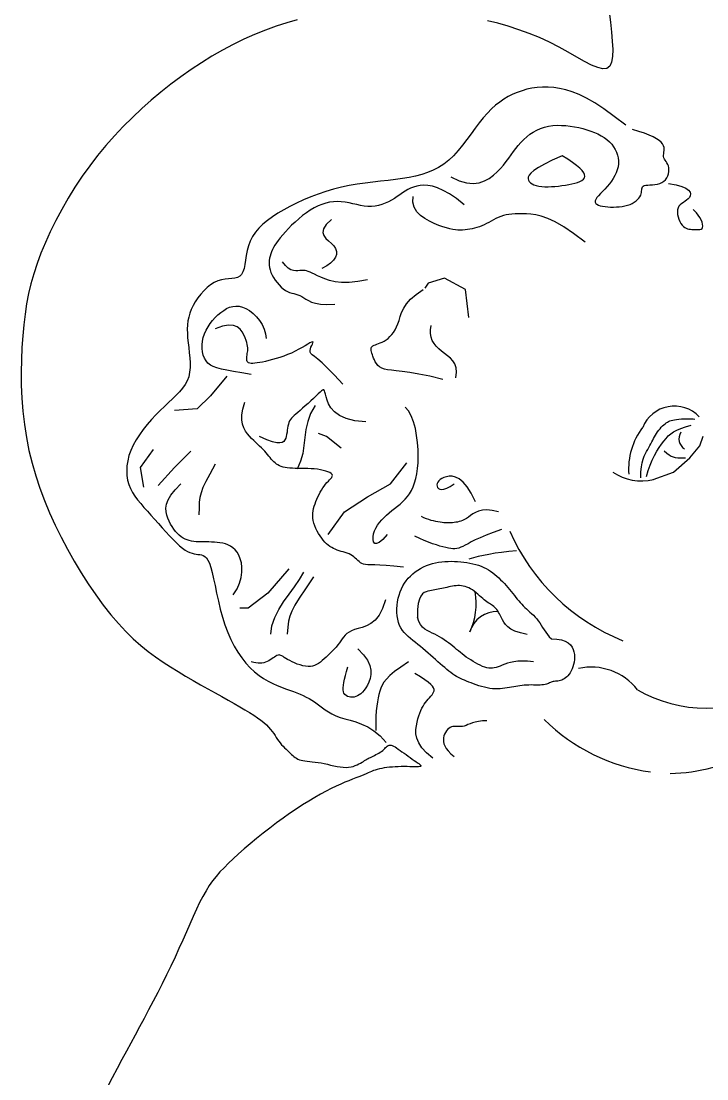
# Model space of a CAD drawing. Extents: x 356 to 4875, y 3048 to 6436.
# Drawn here: x 2259.5 to 2300.6, y 5353.5 to 5417 of the extents above; entities that cross this region are included whole.
import ezdxf

# ---------------------------------------------------------------- set-up
doc = ezdxf.new("R2010")
doc.units = 0
doc.header["$MEASUREMENT"] = 0
doc.layers.get('0').update_dxf_attribs({"linetype": 'CONTINUOUS'})
doc.layers.add('3', color=3, linetype='CONTINUOUS')
doc.layers.add('7', color=7, linetype='CONTINUOUS')

# ---------------------------------------------------------------- blocks, each defined once
blk = doc.blocks.new('雕像6')
at = {"layer": '3'}
for points in [[(4100.3, 13191.6), (4137.2, 13174), (4170.6, 13164.5), (4200.5, 13162), (4227.4, 13165.4), (4251.5, 13173.5), (4272.9, 13185.1), (4292, 13199.1), (4308.9, 13214.4), (4323.9, 13229.8), (4337.4, 13245.3), (4349.6, 13260.6), (4360.9, 13275.9), (4371.7, 13290.9), (4382.3, 13305.7), (4393, 13320.1), (4404.2, 13334.2), (4416.2, 13347.8), (4428.9, 13360.7), (4442.5, 13372.9), (4456.8, 13384.1), (4472, 13394.3), (4488, 13403.2), (4504.7, 13410.6), (4522.3, 13416.5), (4540.7, 13420.8), (4559.7, 13423.4), (4579.2, 13424.6), (4598.9, 13424.5), (4618.8, 13423.3), (4638.6, 13421), (4658.2, 13417.9), (4677.4, 13414.1), (4696, 13409.6), (4713.9, 13404.6), (4731.2, 13398.9), (4747.6, 13392.6), (4763.2, 13385.5), (4777.9, 13377.8), (4791.5, 13369.3), (4804.1, 13360), (4815.5, 13349.9), (4825.7, 13339.1), (4834.6, 13327.7), (4842.1, 13315.8), (4848.1, 13303.3), (4852.7, 13290.5), (4855.7, 13277.4), (4857, 13264.1), (4856.6, 13250.7), (4854.6, 13237.3), (4851.1, 13223.8), (4846.2, 13210.5), (4840.1, 13197.4), (4832.8, 13184.5), (4824.4, 13171.9), (4815.2, 13159.7), (4805.1, 13147.9), (4794.8, 13136.7), (4784.5, 13126), (4774.9, 13116), (4766.2, 13106.7), (4759.1, 13098.1), (4753.9, 13090.4), (4751.2, 13083.5), (4751.2, 13077.5), (4753.8, 13072.3), (4758.7, 13068), (4765.6, 13064.4), (4774.3, 13061.5), (4784.4, 13059.3), (4795.7, 13057.6), (4807.8, 13056.4), (4820.5, 13055.7), (4833.6, 13055.6), (4846.8, 13055.9), (4860.1, 13056.9), (4873.1, 13058.5), (4885.6, 13060.7), (4897.6, 13063.7), (4908.7, 13067.5), (4918.7, 13072), (4927.8, 13077.2), (4935.8, 13083), (4942.6, 13089.1), (4948.4, 13095.6), (4953.1, 13102.2), (4956.7, 13108.9), (4959.1, 13115.4), (4960.4, 13121.7), (4961, 13127.7), (4961.3, 13133.3), (4961.7, 13138.5), (4962.6, 13143), (4964.5, 13146.9), (4967.7, 13150), (4972.6, 13152.3), (4979.7, 13153.7), (4988.4, 13154.6), (4998.5, 13155.2), (5009.4, 13155.8), (5020.7, 13156.9), (5032, 13158.7), (5042.8, 13161.5), (5052.6, 13165.8), (5061.1, 13171.7), (5068.3, 13179), (5074.1, 13187.3), (5078.6, 13196.4), (5081.7, 13205.9), (5083.6, 13215.4), (5084.1, 13224.7), (5083.4, 13233.4), (5081.4, 13241.3), (5078.5, 13248.4), (5075, 13254.9), (5071.2, 13260.9), (5067.5, 13266.7), (5064.2, 13272.3), (5061.5, 13277.9), (5060, 13283.8), (5059.7, 13290), (5060.3, 13296.4), (5061.3, 13303.2), (5062.2, 13310.2), (5062.6, 13317.5), (5062, 13324.9), (5059.8, 13332.6), (5055.7, 13340.3), (5049.1, 13348.2), (5039.9, 13356.2), (5027.9, 13364.3), (5012.9, 13372.4), (4994.7, 13380.7), (4973.2, 13388.9), (4948.3, 13397.2), (4919.7, 13405.5)], [(4602.3, 13287.5), (4557.5, 13266.9), (4522, 13249), (4494.9, 13233.7), (4475.1, 13220.6), (4461.6, 13209.3), (4453.3, 13199.6), (4449.3, 13191.1), (4448.5, 13183.6), (4450.1, 13176.8), (4453.6, 13170.6), (4459.1, 13165.1), (4466.4, 13160.3), (4475.2, 13156.3), (4485.5, 13152.9), (4497.2, 13150.4), (4510, 13148.6), (4523.9, 13147.6), (4538.6, 13147.3), (4553.9, 13147.8), (4569.6, 13148.8), (4585.4, 13150.3), (4601.2, 13152.2), (4616.8, 13154.6), (4631.8, 13157.2), (4646.2, 13160.1), (4659.6, 13163.3), (4671.8, 13166.9), (4682.4, 13171), (4691.3, 13175.7), (4698.1, 13181.1), (4702.6, 13187.1), (4704.4, 13194.1), (4703.4, 13201.9), (4699.4, 13210.7), (4692.1, 13220.6), (4681.5, 13231.6), (4667.4, 13243.7), (4649.6, 13257), (4627.9, 13271.6), (4602.3, 13287.5)], [(4159.4, 13066.2), (4125.1, 13093.5), (4094, 13114.8), (4065.9, 13130.8), (4040.5, 13142.1), (4017.6, 13149.3), (3996.9, 13153.1), (3978.2, 13154.1), (3961.3, 13152.9), (3945.9, 13150.1), (3931.7, 13145.9), (3918.4, 13140.6), (3905.9, 13134.2), (3893.9, 13127.1), (3882.1, 13119.5), (3870.2, 13111.4), (3858, 13103.1), (3845.2, 13094.9), (3831.9, 13086.9), (3818.1, 13079.3), (3803.8, 13072.5), (3789.1, 13066.7), (3773.9, 13062.2), (3758.3, 13059), (3742.3, 13057.6), (3726, 13058.1), (3709.4, 13060.1), (3692.5, 13063.1), (3675.4, 13066.9), (3658.1, 13070.8), (3640.8, 13074.6), (3623.3, 13077.7), (3605.7, 13079.8), (3588.2, 13080.4), (3570.7, 13079.5), (3553.2, 13077.1), (3535.6, 13073.2), (3518.1, 13067.7), (3500.6, 13060.6), (3483, 13051.9), (3465.5, 13041.7), (3448, 13029.9), (3430.7, 13016.8), (3413.7, 13002.7), (3397.4, 12988), (3381.7, 12973.1), (3367, 12958.2), (3353.5, 12943.7), (3341.2, 12929.8), (3330.4, 12916.9), (3321, 12905), (3312.9, 12893.7), (3305.9, 12883.1), (3299.9, 12873), (3294.9, 12863.1), (3290.6, 12853.4), (3287.1, 12843.8), (3284.2, 12834), (3281.9, 12824.2), (3280.5, 12814.1), (3279.9, 12803.8), (3280.3, 12793.3), (3281.7, 12782.6), (3284.4, 12771.6), (3288.3, 12760.2), (3293.6, 12748.6), (3300.1, 12736.8), (3307.5, 12725.3), (3315.9, 12714.1), (3324.8, 12703.7), (3334.2, 12694.2), (3343.8, 12685.9), (3353.5, 12679.1), (3363.2, 12673.9), (3372.7, 12670), (3382.1, 12667.1), (3391.4, 12664.6), (3400.5, 12662.3), (3409.6, 12659.7), (3418.5, 12656.4), (3427.4, 12652), (3436.2, 12646.3), (3445.9, 12639.7), (3457.5, 12632.9), (3471.8, 12626.4), (3489.9, 12620.9), (3512.6, 12617), (3541.1, 12615.3), (3576.2, 12616.4)], [(5082.1, 13162.1), (5116.4, 13155.9), (5142.3, 13148.7), (5160.7, 13140.7), (5172.8, 13132.2), (5179.4, 13123.5), (5181.5, 13114.9), (5180.2, 13106.8), (5176.3, 13099.4), (5170.7, 13093), (5164, 13087.3), (5156.7, 13082), (5149.1, 13076.8), (5141.7, 13071.5), (5135, 13065.7), (5129.3, 13059.2), (5125.2, 13051.5), (5122.9, 13042.6), (5122.4, 13032.7), (5123.4, 13022.1), (5125.7, 13011.4), (5129.1, 13000.8), (5133.3, 12990.8), (5138.3, 12981.8), (5143.7, 12974.1), (5149.3, 12968), (5155.2, 12963.4), (5161.3, 12960.1), (5167.6, 12957.8), (5174.2, 12956.3), (5181, 12955.4), (5188.1, 12954.8), (5195.3, 12954.4), (5202.8, 12953.9), (5210.2, 12953.6), (5217.2, 12953.7), (5223.6, 12954.5), (5229.1, 12956.2), (5233.4, 12959.2), (5236.2, 12963.6), (5237.2, 12969.8), (5236.2, 12977.8), (5233.3, 12987.3), (5229, 12997.8), (5223.3, 13008.6), (5216.6, 13019.1), (5209.1, 13029), (5201.1, 13037.5), (5192.9, 13044.1)], [(4705.7, 12896.6), (4654, 12935.9), (4609.1, 12966), (4570.4, 12988.3), (4536.9, 13003.9), (4508.1, 13014), (4483, 13020), (4460.9, 13023.1), (4441.1, 13024.5), (4422.9, 13025.1), (4406.1, 13025.3), (4390.5, 13025), (4375.9, 13024), (4362.3, 13022.4), (4349.4, 13020.1), (4337.2, 13017.1), (4325.5, 13013.4), (4314.1, 13008.9), (4303, 13003.7), (4292.2, 12998.2), (4281.5, 12992.3), (4270.9, 12986.5), (4260.4, 12980.7), (4249.9, 12975.3), (4239.4, 12970.4), (4228.7, 12966.1), (4217.9, 12962.5), (4207.1, 12959.5), (4196.3, 12957), (4185.5, 12955.1), (4174.7, 12953.6), (4163.9, 12952.6), (4153.2, 12951.9), (4142.6, 12951.7), (4131.8, 12951.9), (4120.5, 12952.8), (4108.4, 12954.6), (4095.2, 12957.3), (4080.5, 12961.1), (4064.1, 12966.2), (4045.6, 12972.8), (4025, 12981.1), (4003.5, 12991.1), (3982.3, 13003.3), (3962.9, 13017.7), (3946.7, 13034.7), (3934.9, 13054.4), (3929.1, 13077.2), (3930.6, 13103.1)], [(3561.5, 12999.9), (3537.6, 12977), (3525.3, 12957.6), (3522.5, 12941.1), (3526.9, 12926.8), (3536.3, 12914.2), (3548.5, 12902.7), (3561.3, 12891.5), (3572.5, 12880), (3580.3, 12867.9), (3584.1, 12855.1), (3583.9, 12842), (3579.4, 12828.7), (3570.7, 12815.4), (3557.5, 12802.5), (3539.7, 12790.2), (3517.2, 12778.6)], [(3723.9, 12727), (3679.7, 12718.6), (3640.9, 12714.9), (3607.2, 12715), (3578, 12718.3), (3552.9, 12723.7), (3531.6, 12730.7), (3513.4, 12738.2), (3498.1, 12745.5), (3485.1, 12751.9), (3474.2, 12757.2), (3464.7, 12761.6), (3456.5, 12765), (3449, 12767.5), (3442, 12769.1), (3434.9, 12769.7), (3427.4, 12769.4), (3419.1, 12768.4), (3410.1, 12767.4), (3400.3, 12767.3), (3389.7, 12768.7), (3378.3, 12772.7), (3366.3, 12780.1), (3353.5, 12791.6), (3340, 12808.1)], [(4181.6, 12557.2), (4166.8, 12682.5), (4070.9, 12734.1), (3997, 12712), (3982.3, 12689.9)], [(4063.5, 12276.9), (4004.8, 12291.2), (3955.6, 12301.5), (3914.6, 12308.6), (3881.1, 12313.2), (3853.9, 12316.2), (3832, 12318.4), (3814.4, 12320.6), (3800.2, 12323.6), (3788.4, 12328.1), (3778.6, 12333.9), (3770.6, 12340.7), (3764.2, 12348.4), (3759, 12356.5), (3754.9, 12364.9), (3751.4, 12373.3), (3748.5, 12381.4), (3745.9, 12388.9), (3743.6, 12395.9), (3741.8, 12402.3), (3740.7, 12408.1), (3740.3, 12413.4), (3740.7, 12418), (3742.2, 12422.1), (3744.8, 12425.6), (3748.7, 12428.6), (3753.6, 12431.2), (3759.6, 12433.6), (3766.4, 12436.1), (3773.8, 12438.8), (3781.8, 12441.9), (3790.3, 12445.6), (3799, 12450.2), (3807.8, 12455.8), (3816.5, 12462.5), (3825.2, 12470.3), (3833.5, 12479.3), (3841.4, 12489.6), (3848.7, 12501.1), (3855.3, 12514), (3861.1, 12528.3), (3866.1, 12543.9), (3871.3, 12560.9), (3878, 12579.1), (3887.3, 12598.2), (3900.4, 12618.3), (3918.6, 12639.1), (3943, 12660.6), (3974.9, 12682.5)], [(3199.7, 12299.3), (3156.4, 12306.8), (3119.9, 12313.1), (3089.5, 12318.5), (3064.6, 12323.7), (3044.3, 12328.9), (3027.9, 12334.8), (3014.8, 12341.8), (3004.1, 12350.3), (2995.3, 12360.7), (2988.2, 12372.9), (2982.9, 12386.5), (2979.4, 12401.2), (2977.6, 12416.9), (2977.6, 12433.2), (2979.5, 12449.8), (2983.2, 12466.5), (2988.7, 12482.9), (2995.9, 12499), (3004.4, 12514.6), (3014.3, 12529.4), (3025.1, 12543.5), (3036.8, 12556.7), (3049.2, 12568.7), (3061.9, 12579.5), (3075, 12588.9), (3088.3, 12596.7), (3101.9, 12602.7), (3115.8, 12606.6), (3130.2, 12608.3), (3144.9, 12607.4), (3160.1, 12603.9), (3175.7, 12597.4), (3191.8, 12587.8), (3207.8, 12575.4), (3223, 12560.5), (3236.9, 12543.5), (3248.8, 12524.8), (3258, 12504.6), (3264, 12483.4), (3266.2, 12461.5)], [(3613.1, 12255.1), (3575.1, 12296.6), (3543.9, 12328.4), (3518.7, 12351.9), (3499.1, 12368.7), (3484.5, 12380.4), (3474.3, 12388.6), (3467.9, 12394.8), (3464.9, 12400.7), (3464.5, 12407.4), (3466.1, 12414.9), (3469, 12422.6), (3472.3, 12430), (3475.5, 12436.6), (3477.8, 12441.9), (3478.4, 12445.5), (3476.6, 12446.8), (3471.8, 12445.5), (3464.3, 12441.9), (3454.4, 12436.4), (3442.4, 12429.4), (3428.7, 12421.5), (3413.6, 12413.1), (3397.4, 12404.6), (3380.6, 12396.4), (3363.4, 12389), (3346, 12382.3), (3328.7, 12376.3), (3311.7, 12371.1), (3295.1, 12366.4), (3279.2, 12362.4), (3264.2, 12358.8), (3250.2, 12355.8), (3237.4, 12353.3), (3226, 12351.3), (3215.8, 12349.9), (3206.8, 12349.2), (3199.1, 12349.3), (3192.7, 12350.1), (3187.6, 12351.9), (3183.7, 12354.6), (3181.1, 12358.3), (3179.6, 12362.9), (3178.9, 12368.2), (3179, 12374.1), (3179.6, 12380.4), (3180.5, 12386.9), (3181.5, 12393.5), (3182.5, 12400.1), (3183.3, 12406.5), (3183.7, 12412.9), (3183.7, 12419.5), (3183.1, 12426.7), (3181.7, 12434.6), (3179.5, 12443.5), (3176.3, 12453.6), (3172.1, 12465.2), (3166.5, 12478.3), (3159.1, 12491.8), (3149.1, 12504.3), (3135.8, 12514.5), (3118.7, 12521.1), (3097.1, 12522.8), (3070.1, 12518.1), (3037.3, 12505.8)], [(4122.5, 12284.3), (4125.4, 12309.5), (4123.6, 12330.2), (4117.8, 12347.3), (4108.9, 12361.5), (4097.7, 12373.5), (4084.9, 12384.1), (4071.4, 12394.1), (4057.9, 12404.1), (4045.3, 12414.9), (4033.9, 12426.7), (4024, 12439.4), (4016.2, 12453.2), (4010.7, 12468.1), (4007.9, 12484.2), (4008.1, 12501.6), (4011.8, 12520.3)], [(3089, 12291.9), (3015.2, 12203.4), (2956.1, 12144.4), (2852.8, 12137.1)], [(3716.5, 12085.2), (3666.8, 12090.7), (3627.6, 12101), (3597.4, 12114.8), (3575, 12131.2), (3559.1, 12148.9), (3548.4, 12166.9), (3541.4, 12183.9), (3536.9, 12198.9), (3533.7, 12210.9), (3531.3, 12219.9), (3529.2, 12226.1), (3527.1, 12229.5), (3524.5, 12230.4), (3521, 12228.9), (3516.2, 12225.1), (3509.8, 12219.2), (3501.5, 12211.3), (3491.5, 12202), (3480.2, 12191.5), (3468.2, 12180.3), (3455.7, 12168.8), (3443.2, 12157.5), (3431.2, 12146.6), (3420, 12136.8), (3410, 12128.2), (3401.2, 12120.8), (3393.6, 12114.1), (3387, 12107.9), (3381.3, 12102), (3376.6, 12096), (3372.7, 12089.7), (3369.6, 12082.7), (3367.1, 12074.9), (3365.2, 12066.4), (3363.6, 12057.4), (3362.2, 12048), (3360.8, 12038.5), (3359.2, 12029.1), (3357.3, 12020), (3354.8, 12011.4), (3351.6, 12003.6), (3346.7, 11997), (3339.5, 11992.4), (3329, 11990.2), (3314.3, 11991.2), (3294.6, 11995.9), (3269, 12004.9), (3236.7, 12018.8)], [(3886.3, 11429.1), (3843.4, 11433.7), (3808.2, 11436.6), (3779.7, 11438.3), (3757.1, 11439.1), (3739.4, 11439.6), (3725.6, 11440), (3714.8, 11440.9), (3706, 11442.7), (3698.4, 11445.6), (3691.7, 11449.5), (3685.6, 11454.2), (3679.9, 11459.4), (3674.4, 11464.9), (3668.7, 11470.5), (3662.7, 11475.9), (3656.2, 11480.8), (3648.9, 11485.1), (3640.9, 11488.8), (3632.4, 11492.1), (3623.6, 11495.1), (3614.5, 11497.9), (3605.3, 11500.6), (3596.2, 11503.5), (3587.3, 11506.6), (3578.7, 11510), (3570.4, 11513.8), (3562.3, 11518.2), (3554.5, 11523.2), (3546.9, 11528.8), (3539.4, 11535.3), (3531.9, 11542.6), (3524.5, 11550.8), (3517.2, 11560.1), (3510, 11570.2), (3503.1, 11581), (3496.7, 11592.3), (3490.9, 11604), (3486, 11615.8), (3481.9, 11627.7), (3479, 11639.3), (3477.3, 11650.7), (3476.8, 11661.8), (3477.3, 11672.6), (3478.7, 11683.3), (3480.9, 11693.8), (3483.9, 11704.3), (3487.4, 11714.8), (3491.3, 11725.4), (3495.6, 11736), (3500.3, 11746.6), (3505.3, 11757.2), (3510.5, 11767.5), (3516.1, 11777.4), (3521.9, 11786.9), (3528, 11795.8), (3534.4, 11804), (3540.9, 11811.5), (3547.3, 11818.2), (3553.2, 11824.3), (3558.4, 11829.8), (3562.3, 11834.9), (3564.8, 11839.6), (3565.5, 11844), (3563.9, 11848.3), (3559.9, 11852.3), (3553.7, 11856.3), (3545.4, 11859.9), (3535.5, 11863.3), (3524.1, 11866.4), (3511.5, 11869), (3498, 11871.2), (3483.9, 11872.8), (3469.5, 11874), (3454.9, 11874.6), (3440.2, 11875), (3425.8, 11875.2), (3411.7, 11875.3), (3398.1, 11875.4), (3385.2, 11875.8), (3373.2, 11876.5), (3362.2, 11877.7), (3352.1, 11879.3), (3342.9, 11881.4), (3334.5, 11884.1), (3326.7, 11887.2), (3319.6, 11890.9), (3313, 11895.1), (3306.8, 11899.9), (3300.9, 11905.2), (3295.3, 11911.1), (3289.8, 11917.4), (3284.3, 11924), (3278.7, 11930.9), (3272.9, 11938.1), (3266.7, 11945.4), (3260, 11952.7), (3252.8, 11960.1), (3245.1, 11967.6), (3237, 11975.3), (3228.4, 11983.3), (3219.6, 11991.7), (3210.4, 12000.6), (3201.2, 12010.1), (3191.7, 12020.3), (3182.4, 12031.4), (3173.6, 12043.8), (3166.1, 12058), (3160.4, 12074.6), (3157.4, 12093.9), (3157.6, 12116.6), (3161.6, 12143.1), (3170.2, 12174)], [(3487.7, 12158.9), (3467.2, 12123), (3454.2, 12087), (3446.4, 12051.1), (3441.5, 12015.1), (3437.4, 11979.2), (3431.6, 11943.2), (3422.1, 11907.3), (3406.5, 11871.3)], [(3812.4, 11576.6), (3792.5, 11554.1), (3776.7, 11540.9), (3764.8, 11535.6), (3756.4, 11536.9), (3751.2, 11543.4), (3748.8, 11553.6), (3749.1, 11566.1), (3751.5, 11579.7), (3755.9, 11593.1), (3762, 11606.1), (3769.5, 11618.7), (3778.4, 11630.8), (3788.3, 11642.5), (3799, 11653.8), (3810.4, 11664.6), (3822.3, 11675), (3834.4, 11684.9), (3846.5, 11694.6), (3858.7, 11704.3), (3870.6, 11714.3), (3882.1, 11724.7), (3893.2, 11735.8), (3903.7, 11747.8), (3913.3, 11761), (3922.1, 11775.5), (3929.9, 11791.6), (3936.6, 11809.4), (3942.2, 11829), (3946.7, 11850.6), (3950, 11874.3), (3952, 11900.3), (3952.7, 11928.8), (3952, 11959.6), (3949.7, 11991.9), (3945.7, 12024.5), (3939.8, 12056.2), (3931.8, 12086), (3921.5, 12112.6), (3908.9, 12134.9), (3893.6, 12151.8)], [(4957.8, 11832), (4957.8, 11859.2), (4959.6, 11882), (4962.9, 11901.2), (4967.2, 11917.2), (4972.3, 11930.7), (4977.8, 11942.1), (4983.4, 11952.1), (4988.9, 11961.3), (4993.9, 11970), (4998.4, 11978.5), (5002.6, 11986.7), (5006.7, 11994.8), (5010.7, 12002.6), (5014.7, 12010.3), (5018.8, 12018), (5023.3, 12025.5), (5028.1, 12033), (5033.2, 12040.3), (5038.5, 12047.5), (5044, 12054.3), (5049.6, 12060.8), (5055.2, 12066.8), (5060.8, 12072.2), (5066.3, 12077), (5071.6, 12081.1), (5076.9, 12084.6), (5082.3, 12087.5), (5088.2, 12089.9), (5094.5, 12091.9), (5101.6, 12093.5), (5109.6, 12095), (5118.7, 12096.3), (5128.9, 12097.4), (5140, 12098.5), (5151.5, 12099.2), (5163, 12099.7), (5174.2, 12099.8), (5184.5, 12099.5), (5193.5, 12098.6), (5201, 12097.1)], [(4982.3, 11839.4), (4990.2, 11866), (4999.1, 11890.6), (5008.7, 11913.2), (5018.9, 11933.9), (5029.4, 11952.8), (5040, 11969.9), (5050.6, 11985.2), (5060.9, 11998.9), (5070.9, 12011), (5081.2, 12021.8), (5092.2, 12031.4), (5104.8, 12040), (5119.6, 12048), (5137.3, 12055.5), (5158.4, 12062.8), (5183.8, 12070.1)], [(3605.8, 11967.2), (3539.4, 12018.8), (3502.4, 12033.6)], [(5013.6, 11824.9), (5105.2, 11859), (5178.8, 11922.8), (5223.1, 11976.8), (5237.8, 12021)], [(2756.8, 11960.1), (2697.8, 11879), (2712.5, 11790.5)], [(2926.6, 11952.7), (2852.8, 11879), (2779, 11797.9)], [(5062.4, 11954.6), (5075, 11944.1), (5085.2, 11936.3), (5094.1, 11930.6), (5102.9, 11926.8), (5112.6, 11924.5), (5124.5, 11923.3), (5139.7, 11922.9), (5159.2, 11922.8)], [(3037.3, 11893.7), (3013, 11849.7), (2994.7, 11815.5), (2981.5, 11788.4), (2972.7, 11765.6), (2967.4, 11744.6), (2964.7, 11722.6), (2963.7, 11697), (2963.5, 11665.1)], [(3546.7, 11576.6), (3620.5, 11679.9), (3723.8, 11746.3), (3827.2, 11805.2), (3901, 11901.1)], [(3118.5, 11303.8), (3135.2, 11331.1), (3146.9, 11357.4), (3154.2, 11382.6), (3157.6, 11406.4), (3157.6, 11428.6), (3154.9, 11449), (3149.8, 11467.3), (3143.1, 11483.2), (3135.2, 11496.7), (3126.2, 11508), (3116.4, 11517.1), (3105.8, 11524.4), (3094.5, 11530.1), (3082.8, 11534.4), (3070.6, 11537.5), (3058.2, 11539.8), (3045.7, 11541.3), (3033.2, 11542.2), (3020.7, 11542.8), (3008.3, 11543), (2996, 11543), (2984, 11543.1), (2972.3, 11543.1), (2961, 11543.5), (2950.2, 11544.1), (2939.8, 11545.2), (2929.7, 11546.8), (2920, 11549.1), (2910.5, 11552.2), (2901.4, 11556.1), (2892.4, 11560.9), (2883.5, 11566.8), (2874.8, 11573.8), (2866.3, 11581.9), (2858.1, 11591.1), (2850.2, 11601.2), (2842.7, 11612.3), (2835.6, 11624.2), (2829.1, 11636.9), (2823.3, 11650.4), (2818.2, 11664.6), (2814.8, 11679.8), (2814, 11696.1), (2816.8, 11714), (2824, 11733.6), (2836.7, 11755.1), (2855.9, 11778.9), (2882.3, 11805.2)], [(4211.1, 11723.8), (4191.9, 11762.9), (4173.3, 11792.5), (4155.2, 11813.8), (4138, 11827.9), (4121.7, 11836.2), (4106.5, 11839.7), (4092.6, 11839.8), (4080.1, 11837.5), (4069.1, 11834), (4059.7, 11829.6), (4051.9, 11824.5), (4045.7, 11818.8), (4041.2, 11812.8), (4038.3, 11806.6), (4037.1, 11800.4), (4037.6, 11794.5), (4039.9, 11789), (4044, 11784.5), (4050.2, 11781.3), (4058.4, 11780.1), (4068.9, 11781.4), (4081.8, 11785.6), (4097.1, 11793.3), (4115.1, 11805)], [(4314.4, 11679.9), (4286.3, 11685.9), (4262.5, 11687.8), (4242.4, 11686.4), (4225.5, 11682.3), (4211.3, 11676.5), (4199.2, 11669.5), (4188.6, 11662.2), (4179.1, 11655.3), (4170.1, 11649.4), (4161.5, 11644.5), (4153.2, 11640.6), (4145.2, 11637.5), (4137.5, 11635), (4129.9, 11633.2), (4122.5, 11631.8), (4115.1, 11630.7), (4107.7, 11629.9), (4100.3, 11629.4), (4092.7, 11629.1), (4084.9, 11629), (4077, 11629.3), (4068.7, 11629.9), (4060.1, 11630.7), (4051.1, 11631.9), (4041.7, 11633.5), (4031.8, 11635.5), (4021.6, 11637.8), (4011.1, 11640.7), (4000.4, 11644.1), (3989.5, 11648), (3978.5, 11652.6), (3967.5, 11657.8)], [(4329.2, 11598.8), (4291, 11585.5), (4259, 11573.2), (4232.4, 11562), (4210.4, 11552), (4192.4, 11543), (4177.6, 11535.2), (4165.2, 11528.6), (4154.5, 11523.2), (4144.7, 11518.9), (4135.6, 11515.8), (4126.8, 11513.8), (4118.1, 11512.8), (4109.1, 11512.7), (4099.5, 11513.6), (4089.1, 11515.2), (4077.6, 11517.6), (4064.6, 11520.8), (4050.3, 11524.7), (4034.6, 11529.4), (4017.7, 11535.2), (3999.5, 11541.9), (3980.1, 11549.8), (3959.5, 11558.9), (3937.9, 11569.3)], [(4395.6, 11502.9), (4361, 11499.8), (4328.9, 11496.1), (4299.3, 11491.9), (4272, 11487.2), (4246.7, 11482.2), (4223.3, 11477), (4201.6, 11471.5), (4181.5, 11466)], [(3369.5, 11421.8), (3273.5, 11311.2), (3185, 11244.8), (3148.1, 11244.8)], [(4553.7, 11105.9), (4578.9, 11104.6), (4599.7, 11100.9), (4616.5, 11095.1), (4629.6, 11087.6), (4639.7, 11078.6), (4647, 11068.5), (4652.2, 11057.6), (4655.5, 11046.2), (4657.3, 11034.7), (4658, 11023.1), (4657.5, 11011.6), (4656.1, 11000.4), (4653.7, 10989.6), (4650.7, 10979.3), (4647, 10969.6), (4642.9, 10960.7), (4638.3, 10952.7), (4633.5, 10945.5), (4628.3, 10939.2), (4623, 10933.7), (4617.4, 10929), (4611.8, 10925.1), (4606, 10921.9), (4600.2, 10919.4), (4594.4, 10917.5), (4588.6, 10916.2), (4583, 10915.2), (4577.4, 10914.5), (4572.1, 10914), (4566.9, 10913.4), (4562.1, 10912.7), (4557.6, 10911.6), (4553.3, 10910.2), (4549.3, 10908.5), (4545.3, 10906.6), (4541.1, 10904.6), (4536.5, 10902.6), (4531.4, 10900.8), (4525.5, 10899.3), (4518.8, 10898.1), (4511, 10897.3), (4502.3, 10897), (4492.9, 10896.9), (4482.9, 10896.9), (4472.6, 10897.1), (4462.1, 10897.2), (4451.6, 10897.1), (4441.2, 10896.8), (4431.2, 10896.1), (4421.5, 10895.2), (4412, 10893.9), (4402.5, 10892.5), (4393.2, 10890.9), (4383.7, 10889.3), (4374.1, 10887.5), (4364.3, 10885.8), (4354.3, 10884.2), (4343.9, 10882.7), (4333.2, 10881.4), (4322.3, 10880.5), (4311, 10880), (4299.6, 10880), (4287.8, 10880.6), (4275.8, 10881.9), (4263.6, 10884), (4251.2, 10886.7), (4238.9, 10890), (4226.6, 10893.7), (4214.6, 10897.7), (4202.8, 10901.9), (4191.6, 10906.2), (4180.8, 10910.3), (4170.7, 10914.4), (4161.2, 10918.4), (4152.1, 10922.3), (4143.3, 10926.5), (4134.7, 10930.9), (4126.2, 10935.6), (4117.7, 10940.8), (4109.1, 10946.5), (4100.2, 10952.9), (4091.2, 10959.9), (4081.8, 10967.4), (4072.2, 10975.5), (4062.3, 10984), (4052.1, 10992.9), (4041.7, 11002.1), (4030.9, 11011.7), (4019.9, 11021.5), (4008.6, 11031.4), (3997.1, 11041.5), (3985.6, 11051.5), (3974, 11061.4), (3962.5, 11071.2), (3951, 11080.6), (3939.8, 11089.8), (3928.8, 11098.6), (3918.1, 11107.2), (3908, 11115.8), (3898.4, 11124.6), (3889.6, 11133.9), (3881.6, 11143.8), (3874.6, 11154.7), (3868.7, 11166.6), (3864, 11179.8), (3860.4, 11194.1), (3858, 11209.3), (3856.8, 11225), (3856.6, 11241), (3857.4, 11257.1), (3859.3, 11273.1), (3862.2, 11288.6), (3866.1, 11303.5), (3870.9, 11317.8), (3876.7, 11331.4), (3883.2, 11344.3), (3890.7, 11356.6), (3899, 11368.2), (3908, 11379.1), (3917.8, 11389.3), (3928.4, 11398.9), (3939.5, 11407.8), (3951.3, 11416), (3963.6, 11423.5), (3976.4, 11430.2), (3989.5, 11436.1), (4003, 11441.2), (4016.7, 11445.5), (4030.6, 11449), (4044.6, 11451.6), (4058.8, 11453.6), (4073.1, 11454.9), (4087.4, 11455.5), (4101.7, 11455.7), (4116.1, 11455.3), (4130.4, 11454.5), (4144.7, 11453.4), (4158.8, 11451.8), (4172.7, 11449.9), (4186.4, 11447.5), (4199.7, 11444.7), (4212.7, 11441.4), (4225.1, 11437.6), (4237, 11433.2), (4248.4, 11428.4), (4259.2, 11423), (4269.5, 11417.1), (4279.4, 11410.7), (4288.9, 11403.9), (4298.1, 11396.6), (4307.1, 11389), (4315.9, 11380.9), (4324.5, 11372.5), (4333.1, 11363.9), (4341.4, 11355), (4349.6, 11345.9), (4357.5, 11336.8), (4365.2, 11327.7), (4372.7, 11318.8), (4379.9, 11309.9), (4386.7, 11301.3), (4393.4, 11293), (4399.9, 11284.8), (4406.4, 11276.9), (4412.9, 11269.2), (4419.6, 11261.7), (4426.4, 11254.4), (4433.5, 11247.3), (4440.9, 11240.4), (4448.6, 11233.5), (4456.5, 11226.5), (4464.4, 11219.4), (4472.2, 11212), (4480, 11204.2), (4487.4, 11195.9), (4494.6, 11187), (4501.3, 11177.3), (4507.7, 11167.1), (4514.2, 11156.5), (4520.8, 11145.8), (4527.9, 11135.2), (4535.6, 11124.9), (4544.1, 11115.1), (4553.7, 11105.9)], [(3288.3, 11126.8), (3292.8, 11164.8), (3305.2, 11201.7), (3323.3, 11237.5), (3345.5, 11272.4), (3369.8, 11306.7), (3394.2, 11340.4), (3416.9, 11373.8), (3436, 11407)], [(3480.2, 11384.9), (3443.7, 11331.2), (3416.1, 11289.6), (3396.2, 11257.2), (3382.4, 11231), (3373.6, 11207.8), (3368.1, 11184.8), (3364.8, 11158.8), (3362.1, 11126.8)], [(4445.1, 11125.3), (4413.9, 11132), (4389.3, 11140.1), (4370.5, 11149.4), (4356.4, 11159.4), (4346.2, 11170), (4338.8, 11180.6), (4333.3, 11191), (4328.8, 11200.8), (4324.4, 11209.8), (4320.1, 11218), (4315.7, 11225.3), (4311.3, 11231.9), (4306.8, 11237.8), (4302.4, 11243), (4297.8, 11247.7), (4293.3, 11251.8), (4288.6, 11255.5), (4283.9, 11258.8), (4279, 11262), (4273.9, 11265.2), (4268.5, 11268.6), (4262.9, 11272.3), (4256.9, 11276.6), (4250.6, 11281.5), (4243.9, 11287.2), (4236.7, 11293.6), (4229.3, 11300.3), (4221.6, 11307.2), (4213.7, 11314), (4205.6, 11320.6), (4197.5, 11326.6), (4189.2, 11331.9), (4181, 11336.2), (4172.7, 11339.7), (4164.5, 11342.4), (4156.3, 11344.2), (4148, 11345.4), (4139.8, 11346), (4131.5, 11345.9), (4123.3, 11345.4), (4115.1, 11344.5), (4106.9, 11343.2), (4098.7, 11341.7), (4090.5, 11340), (4082.4, 11338.1), (4074.4, 11336.2), (4066.5, 11334.3), (4058.7, 11332.5), (4051, 11330.9), (4043.4, 11329.4), (4035.8, 11328), (4028.1, 11326.6), (4020.4, 11325.2), (4012.6, 11323.7), (4004.6, 11322.1), (3996.3, 11320.3), (3987.9, 11318), (3979.5, 11314.4), (3971.5, 11308.4), (3964.2, 11298.8), (3958, 11284.5), (3953.1, 11264.5), (3950, 11237.6), (3948.8, 11202.8)], [(3805, 11281.7), (3792.2, 11242.5), (3776.4, 11212.7), (3758.4, 11190.6), (3739.2, 11175), (3719.4, 11164.2), (3699.9, 11157), (3681.7, 11151.7), (3665.4, 11147.1), (3651.8, 11141.8), (3640.5, 11135.8), (3631.1, 11129), (3623.2, 11121.6), (3616.3, 11113.7), (3610, 11105.3), (3603.7, 11096.6), (3597.1, 11087.5), (3589.8, 11078.1), (3581.9, 11068.7), (3573.4, 11059.2), (3564.5, 11049.8), (3555.4, 11040.6), (3546.3, 11031.6), (3537.1, 11023.1), (3528.2, 11015), (3519.6, 11007.4), (3511.2, 11000.6), (3502.8, 10994.6), (3494.2, 10989.4), (3485.4, 10985.4), (3476.1, 10982.5), (3466.3, 10980.8), (3455.6, 10980.5), (3444.2, 10981.7), (3432.1, 10984.1), (3419.6, 10987.6), (3407.2, 10991.9), (3395, 10996.8), (3383.5, 11002), (3372.8, 11007.3), (3363.4, 11012.5), (3355.3, 11017.4), (3348.5, 11021.8), (3342.7, 11025.6), (3337.7, 11028.8), (3333.2, 11031.1), (3328.9, 11032.5), (3324.7, 11032.9), (3320.3, 11032.2), (3315.5, 11030.2), (3310.2, 11027.2), (3304.5, 11023.5), (3298.5, 11019.3), (3292.1, 11014.8), (3285.4, 11010.4), (3278.4, 11006.2), (3271.1, 11002.7), (3263.6, 10999.8), (3255.8, 10997.8), (3247.6, 10996.5), (3239.1, 10996.1), (3230.1, 10996.3), (3220.6, 10997.3), (3210.5, 10999), (3199.7, 11001.4)], [(4472.3, 11001.4), (4446.2, 11004.5), (4423.2, 11005.5), (4402.8, 11004.7), (4384.9, 11002.4), (4369.2, 10999.1), (4355.3, 10995.1), (4343, 10990.8), (4332, 10986.5), (4322.1, 10982.6), (4313, 10979.3), (4304.4, 10976.5), (4296.2, 10974.4), (4288.2, 10973.1), (4280.1, 10972.7), (4271.8, 10973.3), (4262.9, 10974.9), (4253.3, 10977.6), (4243.2, 10981.4), (4232.7, 10986), (4221.9, 10991.3), (4211.1, 10997.2), (4200.3, 11003.5), (4189.7, 11010.1), (4179.5, 11016.9), (4169.8, 11023.6), (4160.6, 11030.4), (4151.7, 11037.3), (4143, 11044.1), (4134.5, 11051.1), (4125.9, 11058.1), (4117.3, 11065.2), (4108.4, 11072.4), (4099.3, 11079.7), (4089.9, 11087), (4080.2, 11094.3), (4070.2, 11101.4), (4059.9, 11108.3), (4049.3, 11114.9), (4038.5, 11121), (4027.4, 11126.6), (4016, 11131.7), (4004.6, 11136.9), (3993.4, 11142.6), (3982.6, 11149.7), (3972.6, 11158.6), (3963.4, 11170), (3955.4, 11184.5), (3948.8, 11202.8)], [(3679.6, 11060.4), (3705.5, 11033.6), (3723.3, 11008.6), (3734.1, 10985.3), (3739, 10963.9), (3739.2, 10944.2), (3735.9, 10926.4), (3730.2, 10910.4), (3723.2, 10896.3), (3716.1, 10884.1), (3708.8, 10873.7), (3701.5, 10865), (3694.1, 10857.9), (3686.6, 10852.2), (3679, 10847.9), (3671.3, 10844.8), (3663.6, 10842.9), (3655.7, 10842), (3647.9, 10842.2), (3640.5, 10843.5), (3633.5, 10845.9), (3627.3, 10849.4), (3622, 10854), (3617.8, 10859.8), (3615, 10866.8), (3613.6, 10875.1), (3613.7, 10884.7), (3615.1, 10895.8), (3617.5, 10908.6), (3620.9, 10923.1), (3625.1, 10939.7), (3629.9, 10958.4), (3635.3, 10979.3)], [(3908.4, 11001.4), (3873.6, 10978.2), (3846.2, 10957.9), (3825, 10940), (3809.2, 10924), (3797.7, 10909.4), (3789.5, 10895.7), (3783.7, 10882.3), (3779.2, 10868.7), (3775.2, 10854.4), (3771.7, 10839), (3768.5, 10821.8), (3765.8, 10802.3), (3763.7, 10780.1), (3762.1, 10754.6), (3761.1, 10725.3), (3760.8, 10691.7)], [(4019.1, 10566.3), (3990.2, 10590.7), (3969.2, 10614), (3955, 10636.2), (3946.5, 10657.2), (3942.7, 10677.1), (3942.3, 10695.7), (3944.4, 10713.1), (3947.8, 10729.2), (3951.6, 10744), (3955.6, 10757.5), (3959.9, 10770), (3964.5, 10781.3), (3969.4, 10791.8), (3974.6, 10801.3), (3980.1, 10810.2), (3985.9, 10818.3), (3992, 10825.9), (3998.3, 10832.9), (4004.4, 10839.6), (4010.1, 10846), (4015.1, 10852.2), (4019.3, 10858.3), (4022.4, 10864.4), (4024, 10870.5), (4024.1, 10876.9), (4022, 10883.7), (4017.3, 10891.2), (4009.6, 10899.8), (3998.3, 10909.7), (3982.9, 10921.1), (3962.9, 10934.4), (3937.9, 10949.8)], [(4262.7, 10735.9), (4242.2, 10735.1), (4224.8, 10733), (4210, 10729.8), (4197.4, 10726), (4186.5, 10722), (4177.1, 10718.1), (4168.6, 10714.6), (4160.6, 10712), (4152.8, 10710.5), (4145.2, 10709.8), (4137.7, 10709.8), (4130.3, 10710.1), (4123.1, 10710.3), (4116.1, 10710.2), (4109.4, 10709.4), (4102.8, 10707.7), (4096.5, 10704.8), (4090.5, 10700.7), (4084.9, 10695.6), (4079.9, 10689.6), (4075.5, 10682.9), (4071.8, 10675.4), (4069, 10667.5), (4067.1, 10659.1), (4066.3, 10650.4), (4066.8, 10641.4), (4069, 10631.8), (4073.1, 10621.7), (4079.5, 10610.9), (4088.4, 10599.4), (4100.2, 10587), (4115.1, 10573.7)]]:
    blk.add_lwpolyline(points, dxfattribs=at)
for centre, radius, start, end in [((5108.5, 12002.4), 154.3, 43.4502, 157.8986), ((5210.7, 11872.9), 308.7, 142.5913, 184.4572), ((5183.9, 12009.4), 54.7, 147.9385, 237.1436), ((4959.7, 12045.2), 226.8, 235.3745, 283.7712), ((5231.5, 11974), 946.3, 203.8497, 247.8933), ((3913.8, 11265.5), 300.4, 334.6297, 9.931), ((4307.2, 11101.8), 127, 87.1878, 164.012), ((4732.8, 10712.8), 265.2, 37.9828, 102.3438), ((5251.9, 11407.8), 615.5, 239.755, 300.245), ((5115, 11342.3), 845.2, 225.3704, 262.2528), ((5064.6, 11352.5), 855.4, 271.6798, 297.4404)]:
    blk.add_arc(centre, radius, start, end, dxfattribs=at)
at = {"layer": '7'}
for points in [[(4815.1, 13937.1), (4820.2, 13889.8), (4825, 13845.1), (4828.5, 13804), (4830.2, 13767.2), (4829.3, 13735.8), (4825.1, 13710.5), (4817, 13692.2), (4804.1, 13681.8), (4786, 13679.7), (4762.9, 13685.1), (4735.4, 13696.7), (4703.8, 13713), (4668.5, 13732.8), (4630.1, 13754.7), (4589.1, 13777.5), (4545.7, 13799.8), (4500.6, 13820.6), (4454.1, 13839.5), (4406.8, 13856.6), (4359.1, 13871.9), (4311.6, 13885.4), (4264.7, 13897.1)], [(3407.3, 13901.1), (3359.7, 13887.7), (3311.5, 13872.3), (3263, 13854.7), (3214.4, 13835.2), (3165.9, 13813.6), (3117.6, 13789.9), (3069.6, 13764.3), (3022, 13736.8), (2974.9, 13707.5), (2928.2, 13676.6), (2882.2, 13644), (2836.8, 13610), (2792.1, 13574.7), (2748.1, 13538), (2705.1, 13500), (2663, 13460.6), (2622, 13419.9), (2582.1, 13377.7), (2543.5, 13334.1), (2506.3, 13289), (2470.5, 13242.4), (2436.2, 13194.3), (2403.6, 13145.1), (2372.9, 13095.1), (2344, 13044.7), (2317.3, 12994.3), (2292.7, 12944.3), (2270.4, 12895.1), (2250.6, 12847), (2233.3, 12800.3), (2218.4, 12754.7), (2205.6, 12709.5), (2194.9, 12664.4), (2186, 12618.8), (2178.7, 12572.1), (2172.8, 12523.9), (2168.1, 12473.6), (2164.5, 12420.9), (2162.2, 12366), (2161.3, 12309.4), (2161.9, 12251.5), (2164.4, 12192.7), (2168.9, 12133.4), (2175.6, 12074), (2184.6, 12015), (2196.2, 11956.7), (2210.3, 11899.1), (2226.7, 11842.1), (2245.4, 11785.7), (2266.3, 11729.9), (2289.4, 11674.4), (2314.4, 11619.4), (2341.3, 11564.7), (2370, 11510.3), (2400.2, 11456.7), (2431.7, 11404.1), (2464.3, 11353.3), (2497.6, 11304.4), (2531.5, 11258.1), (2565.6, 11214.7), (2599.7, 11174.8), (2633.6, 11138.5), (2667.3, 11105.7), (2700.8, 11076), (2734.3, 11048.8), (2767.9, 11023.8), (2801.4, 11000.6), (2835.1, 10978.8), (2869, 10957.8), (2903.1, 10937.5), (2937.2, 10917.8), (2970.8, 10898.6), (3003.9, 10880.1), (3035.9, 10862.3), (3066.6, 10845.3), (3095.8, 10829.1), (3123, 10813.8), (3148.1, 10799.3), (3171.1, 10785.7), (3192, 10772.8), (3210.9, 10760.6), (3227.8, 10749), (3242.9, 10737.8), (3256.3, 10727.1), (3267.9, 10716.7), (3277.9, 10706.6), (3286.5, 10696.7), (3294, 10687), (3300.6, 10677.7), (3306.7, 10668.6), (3312.3, 10659.8), (3317.9, 10651.3), (3323.7, 10643.1), (3329.8, 10635.3), (3336.2, 10627.7), (3342.9, 10620.5), (3349.6, 10613.6), (3356.4, 10607), (3363, 10600.7), (3369.4, 10594.7), (3375.6, 10589.1), (3381.3, 10583.7), (3386.8, 10578.7), (3392.2, 10574.1), (3397.7, 10569.9), (3403.5, 10566.1), (3409.7, 10562.8), (3416.5, 10559.9), (3424, 10557.5), (3432.5, 10555.6), (3441.9, 10554.1), (3452.2, 10552.9), (3463.2, 10551.7), (3475, 10550.5), (3487.5, 10549.1), (3500.6, 10547.4), (3514.3, 10545.1), (3528.4, 10542.3), (3543, 10539.1), (3557.7, 10535.7), (3572.3, 10532.4), (3586.8, 10529.5), (3600.8, 10527.1), (3614.3, 10525.4), (3627, 10524.8), (3638.8, 10525.4), (3649.7, 10527.1), (3659.8, 10529.7), (3669, 10532.9), (3677.5, 10536.6), (3685.4, 10540.5), (3692.6, 10544.6), (3699.2, 10548.5), (3705.3, 10552.2), (3711, 10555.5), (3716.4, 10558.7), (3721.6, 10561.7), (3726.8, 10564.6), (3732, 10567.5), (3737.4, 10570.4), (3743.2, 10573.3), (3749.3, 10576.3), (3755.7, 10579.4), (3762.2, 10582.7), (3768.8, 10586.1), (3775.3, 10589.7), (3781.5, 10593.4), (3787.4, 10597.3), (3792.8, 10601.4), (3797.6, 10605.7), (3801.9, 10610.1), (3805.8, 10614.2), (3809.6, 10618.1), (3813.3, 10621.4), (3817.1, 10623.9), (3821.1, 10625.6), (3825.5, 10626.2), (3830.4, 10625.6), (3835.9, 10623.9), (3841.8, 10621.1), (3848.3, 10617.4), (3855.4, 10612.9), (3862.9, 10607.7), (3871, 10602), (3879.6, 10595.8), (3888.7, 10589.3), (3898.2, 10582.7), (3907.7, 10576), (3917.1, 10569.3), (3926.2, 10562.9), (3934.8, 10556.8), (3942.6, 10551.2), (3949.5, 10546.2), (3955.3, 10542), (3959.8, 10538.4), (3962.9, 10535.4), (3964.5, 10533), (3964.5, 10531.2), (3962.9, 10529.8), (3959.4, 10528.8), (3954, 10528.2), (3946.7, 10527.9), (3937.7, 10527.9), (3927.2, 10528), (3915.6, 10528.2), (3903, 10528.4), (3889.8, 10528.5), (3876.3, 10528.5), (3862.7, 10528.2), (3849.3, 10527.6), (3836.2, 10526.8), (3823.4, 10525.6), (3811.1, 10524.1), (3799.3, 10522.4), (3788.2, 10520.5), (3777.7, 10518.3), (3768, 10515.8), (3759.1, 10513.2), (3750.7, 10510.3), (3742.6, 10507.2), (3734.6, 10503.9), (3726.3, 10500.2), (3717.4, 10496.3), (3707.7, 10492.2), (3696.9, 10487.7), (3684.8, 10482.8), (3671.3, 10477.6), (3656.4, 10471.7), (3640.1, 10465.1), (3622.4, 10457.7), (3603.2, 10449.3), (3582.6, 10439.8), (3560.5, 10429.1), (3536.9, 10417), (3512.1, 10403.6), (3486, 10388.8), (3458.9, 10372.8), (3430.8, 10355.4), (3402.1, 10336.9), (3372.7, 10317.1), (3342.9, 10296.2), (3312.7, 10274.1), (3282.6, 10251.2), (3252.7, 10227.7), (3223.5, 10203.9), (3195.1, 10180.2), (3167.9, 10156.9), (3142.3, 10134.2), (3118.5, 10112.5), (3096.6, 10092), (3076.7, 10072.2), (3058.3, 10052.7), (3041.2, 10033), (3025.2, 10012.6), (3010, 9991), (2995.3, 9967.8), (2980.9, 9942.4), (2966.5, 9914.5), (2952, 9884.3), (2937.2, 9851.9), (2922.1, 9817.7), (2906.5, 9781.9), (2890.3, 9744.7), (2873.4, 9706.5), (2855.7, 9667.6), (2837.1, 9628), (2817.7, 9588.2), (2797.7, 9548.2), (2777.3, 9508.3), (2756.8, 9468.7), (2736.1, 9429.5), (2715.7, 9390.9), (2695.6, 9353.3), (2675.9, 9316.5), (2656.4, 9280), (2636.6, 9243.2), (2616.2, 9205.2), (2594.9, 9165.2), (2572.1, 9122.7), (2547.6, 9076.8)], [(4889.2, 13425), (4837.4, 13465.2), (4791, 13498.4), (4749.6, 13525.5), (4712.2, 13547.1), (4678.3, 13563.8), (4647.3, 13576.4), (4618.4, 13585.4), (4590.9, 13591.6), (4564.4, 13595.6), (4538.7, 13597.5), (4513.7, 13597.5), (4489.5, 13595.7), (4466, 13592.3), (4443.2, 13587.3), (4421.2, 13581), (4399.8, 13573.4), (4379.2, 13564.6), (4359.1, 13554.5), (4339.5, 13543), (4320.4, 13529.9), (4301.6, 13515.1), (4283.1, 13498.5), (4264.7, 13479.9), (4246.5, 13459.1), (4228.2, 13436.2), (4209.8, 13411.6), (4191.2, 13386.1), (4172.2, 13360.3), (4152.8, 13334.8), (4132.8, 13310.3), (4112.1, 13287.5), (4090.7, 13267), (4068.3, 13249.2), (4044.9, 13234.2), (4020.6, 13221.6), (3995.1, 13211), (3968.5, 13202.3), (3940.7, 13195.1), (3911.7, 13189.2), (3881.3, 13184.3), (3849.6, 13180), (3816.8, 13176.1), (3782.9, 13172.4), (3748.3, 13168.5), (3713.2, 13164.1), (3677.6, 13159), (3641.9, 13152.8), (3606.2, 13145.4), (3570.8, 13136.4), (3535.7, 13126), (3501.3, 13114.3), (3467.8, 13101.6), (3435.2, 13087.9), (3403.9, 13073.5), (3374, 13058.6), (3345.7, 13043.2), (3319.3, 13027.6), (3294.8, 13011.6), (3272.3, 12995.2), (3252, 12978.2), (3234, 12960.5), (3218.4, 12942), (3205.3, 12922.6), (3194.8, 12902.2), (3186.9, 12880.7), (3181.2, 12858.8), (3176.9, 12836.9), (3173.5, 12815.8), (3170.3, 12796.1), (3166.7, 12778.4), (3162.1, 12763.2), (3155.9, 12751.4), (3147.5, 12743.1), (3137.1, 12737.9), (3125, 12734.9), (3111.4, 12733.1), (3096.8, 12731.9), (3081.2, 12730.2), (3065.1, 12727.2), (3048.7, 12722.2), (3032.3, 12714.4), (3016.2, 12704), (3000.5, 12691.5), (2985.4, 12677.2), (2971.3, 12661.5), (2958.4, 12644.9), (2946.8, 12627.7), (2936.8, 12610.3), (2928.5, 12593.1), (2922, 12575.9), (2917.1, 12558.6), (2913.6, 12541), (2911.6, 12523), (2910.7, 12504.3), (2911.1, 12484.8), (2912.4, 12464.4), (2914.6, 12442.9), (2917.3, 12420.6), (2919.9, 12397.9), (2922.1, 12375), (2923.4, 12352.4), (2923.4, 12330.3), (2921.5, 12309.2), (2917.3, 12289.3), (2910.5, 12270.9), (2901.2, 12253.7), (2889.7, 12237.4), (2876.2, 12221.5), (2861, 12205.8), (2844.4, 12189.8), (2826.5, 12173.2), (2807.7, 12155.6), (2788.3, 12136.7), (2768.6, 12116.6), (2748.9, 12095.4), (2729.8, 12073.5), (2711.6, 12050.8), (2694.8, 12027.6), (2679.6, 12004.1), (2666.5, 11980.5), (2655.9, 11956.8), (2647.7, 11933.2), (2642, 11910), (2638.5, 11887.1), (2637.4, 11864.9), (2638.5, 11843.3), (2641.7, 11822.6), (2647.1, 11802.9), (2654.4, 11784.3), (2663.7, 11766.6), (2674.6, 11749.4), (2686.9, 11732.7), (2700.5, 11716.1), (2715.2, 11699.3), (2730.7, 11682.1), (2746.9, 11664.3), (2763.5, 11645.7), (2780.4, 11626.6), (2797.3, 11607.4), (2814.1, 11588.6), (2830.6, 11570.6), (2846.5, 11553.8), (2861.7, 11538.7), (2875.9, 11525.7), (2889, 11515), (2901.2, 11506.6), (2912.4, 11500.1), (2922.8, 11495.3), (2932.5, 11491.8), (2941.6, 11489.4), (2950.3, 11487.8), (2958.7, 11486.8), (2966.8, 11485.9), (2974.6, 11484.5), (2982.3, 11482), (2989.7, 11477.6), (2996.9, 11470.8), (3003.9, 11460.8), (3010.6, 11446.9), (3017.1, 11428.4), (3023.4, 11404.9), (3029.7, 11377.1), (3036.3, 11345.8), (3043.3, 11312), (3050.9, 11276.4), (3059.5, 11240), (3069.3, 11203.6), (3080.4, 11168.2), (3093, 11134.4), (3107.1, 11102.6), (3122.5, 11072.8), (3139.1, 11045.1), (3156.7, 11019.5), (3175.2, 10996.2), (3194.4, 10975.2), (3214.3, 10956.6), (3234.6, 10940.5), (3255.1, 10926.6), (3275.7, 10914.6), (3296.1, 10904.3), (3316.2, 10895.4), (3335.8, 10887.5), (3354.6, 10880.5), (3372.5, 10873.9), (3389.3, 10867.6), (3405.1, 10861.4), (3419.9, 10855.3), (3434, 10849), (3447.4, 10842.5), (3460.2, 10835.6), (3472.5, 10828.3), (3484.5, 10820.4), (3496.3, 10811.9), (3508.2, 10802.9), (3520.6, 10793.7), (3533.6, 10784.4), (3547.8, 10775.3), (3563.4, 10766.5), (3580.7, 10758.4), (3600.1, 10751.1), (3621.8, 10744.6), (3645.5, 10738), (3670.8, 10730.4), (3697.4, 10720.5), (3724.8, 10707.5), (3752.6, 10690), (3780.6, 10667.3), (3808.3, 10638)]]:
    blk.add_lwpolyline(points, dxfattribs=at)

msp = doc.modelspace()

# ---------------------------------------------------------------- block references
at = {"xscale": 0.0132890625, "yscale": 0.0132890625, "zscale": 0.0132890625}
msp.add_blockref('雕像6', (2230.764, 5232.355), dxfattribs=at)

doc.saveas('drawing.dxf')
